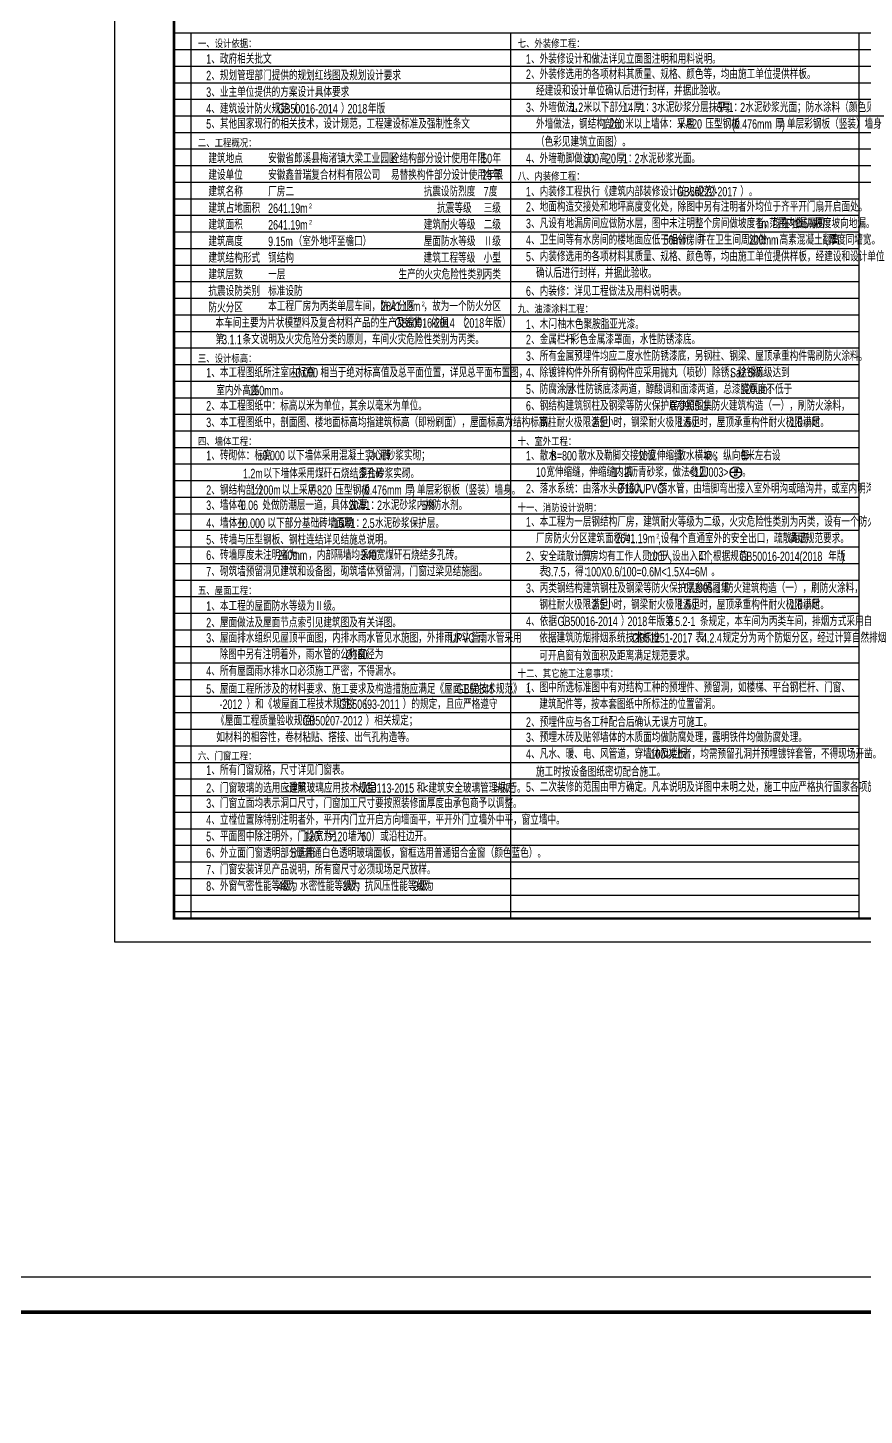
# Model space of a CAD drawing. Header units: millimetres. Extents: x 4455189 to 4808172, y 18512388 to 19204582.
# Drawn here: x 4745097 to 4780413, y 19038413 to 19096998 of the extents above; entities that cross this region are included whole.
import ezdxf
from ezdxf.enums import TextEntityAlignment as Align

# ---------------------------------------------------------------- set-up
doc = ezdxf.new("R2010")
doc.units = ezdxf.units.MM
doc.header["$LTSCALE"] = 1000
doc.header["$MEASUREMENT"] = 0
doc.layers.get('Defpoints').update_dxf_attribs({"color": 1})
for name, color, linetype in [('AXIS_外部', 171, 'Continuous'), ('PUB_DIM', 161, 'Continuous'), ('PUB_TEXT', 7, 'Continuous'), ('PUB_TITLE', 4, 'Continuous'), ('SPACE_HATCH', 8, 'Continuous'), ('TK', 4, 'Continuous')]:
    doc.layers.add(name, color=color, linetype=linetype)
doc.styles.add('-宋体', font='', dxfattribs={"width": 0.8})
doc.styles.add('_TCH_LABEL', font='COMPLEX', dxfattribs={"bigfont": 'GBCBIG'})
doc.styles.add('HT', font='simhei.ttf', dxfattribs={"width": 0.7})
doc.styles.add('ROMANS', font='romans', dxfattribs={"width": 0.65, "height": 231.275})
doc.styles.add('TSSD_REIN', font='tssdeng.shx', dxfattribs={"width": 0.7, "bigfont": 'tssdchn.shx'})
doc.styles.add('图签宋体', font='', dxfattribs={"height": 300})
doc.styles.add('图签黑体', font='simhei.ttf', dxfattribs={"height": 550})
doc.styles.add('设计说明', font='!TSSDENG', dxfattribs={"width": 0.7, "bigfont": '!HZTXT'})
doc.styles.add('黑体', font='simhei.ttf', dxfattribs={"width": 0.8})
doc.styles.get('-宋体').set_extended_font_data('SimSun')
doc.styles.get('图签宋体').set_extended_font_data('NSimSun')

# ---------------------------------------------------------------- blocks, each defined once
blk = doc.blocks.new('GeYuanFrame_07185655', base_point=(20.09, 4.53))
at = {"layer": 'TK'}
blk.add_lwpolyline([(20.09, 4.53), (20.09, 598.53), (861.09, 598.53), (861.09, 4.53)], close=True, dxfattribs=at)
at = {"layer": 'TK', "const_width": 1}
blk.add_lwpolyline([(45.09, 588.53), (851.09, 588.53), (851.09, 14.53), (45.09, 14.53)], close=True, dxfattribs=at)
blk = doc.blocks.new('A$C053D6479')
at = {"layer": 'PUB_TITLE'}
h = blk.add_hatch(color=256, dxfattribs=at)
h.dxf.hatch_style = 1
edge = h.paths.add_edge_path()
edge.add_spline(control_points=[(1026, 827), (1105, 920), (1188, 1008), (1266, 1102)], knot_values=[13, 13, 13, 13, 14, 14, 14, 14], degree=3, periodic=0)
edge.add_spline(control_points=[(1266, 1102), (1258, 1111), (1249, 1119), (1239, 1116)], knot_values=[12, 12, 12, 12, 13, 13, 13, 13], degree=3, periodic=0)
edge.add_spline(control_points=[(1239, 1116), (1210, 1107), (1179, 1092), (1144, 1077)], knot_values=[11, 11, 11, 11, 12, 12, 12, 12], degree=3, periodic=0)
edge.add_spline(control_points=[(1144, 1077), (1109, 1063), (1069, 1053), (1047, 1038)], knot_values=[10, 10, 10, 10, 11, 11, 11, 11], degree=3, periodic=0)
edge.add_spline(control_points=[(1047, 1038), (1028, 1026), (1007, 992), (991, 972)], knot_values=[9, 9, 9, 9, 10, 10, 10, 10], degree=3, periodic=0)
edge.add_spline(control_points=[(991, 972), (942, 913), (899, 868), (849, 810)], knot_values=[8, 8, 8, 8, 9, 9, 9, 9], degree=3, periodic=0)
edge.add_spline(control_points=[(849, 810), (842, 801), (822, 776), (822, 775)], knot_values=[7, 7, 7, 7, 8, 8, 8, 8], degree=3, periodic=0)
edge.add_spline(control_points=[(822, 775), (823, 771), (848, 752), (859, 744)], knot_values=[6, 6, 6, 6, 7, 7, 7, 7], degree=3, periodic=0)
edge.add_spline(control_points=[(859, 744), (949, 670), (1035, 592), (1122, 521)], knot_values=[5, 5, 5, 5, 6, 6, 6, 6], degree=3, periodic=0)
edge.add_spline(control_points=[(1122, 521), (1153, 527), (1185, 530), (1217, 533)], knot_values=[4, 4, 4, 4, 5, 5, 5, 5], degree=3, periodic=0)
edge.add_spline(control_points=[(1217, 533), (1246, 535), (1293, 532), (1316, 542)], knot_values=[3, 3, 3, 3, 4, 4, 4, 4], degree=3, periodic=0)
edge.add_spline(control_points=[(1316, 542), (1327, 547), (1338, 565), (1349, 579)], knot_values=[2, 2, 2, 2, 3, 3, 3, 3], degree=3, periodic=0)
edge.add_spline(control_points=[(1349, 579), (1423, 670), (1507, 759), (1572, 848)], knot_values=[1, 1, 1, 1, 2, 2, 2, 2], degree=3, periodic=0)
edge.add_spline(control_points=[(1572, 848), (1564, 852), (1561, 861), (1551, 862)], knot_values=[0, 0, 0, 0, 1, 1, 1, 1], degree=3, periodic=0)
edge.add_spline(control_points=[(1551, 862), (1469, 769), (1393, 671), (1310, 579)], knot_values=[15, 15, 15, 15, 16, 16, 16, 16], degree=3, periodic=0)
edge.add_spline(control_points=[(1310, 579), (1216, 662), (1118, 742), (1026, 827)], knot_values=[14, 14, 14, 14, 15, 15, 15, 15], degree=3, periodic=0)
at = {"layer": 'TK'}
for points, knots in [([(1031, 1298), (1066, 1286), (1054, 1262), (1045, 1224), (1036, 1188), (1031, 1158), (1024, 1121), (1020, 1104), (1017, 1085), (1012, 1071), (1004, 1052), (976, 1026), (956, 1003), (906, 946), (866, 899), (814, 839), (806, 829), (789, 806), (787, 806), (777, 804), (728, 856), (719, 864), (651, 922), (580, 978), (514, 1036), (509, 1106), (488, 1176), (479, 1247), (570, 1343), (663, 1436), (758, 1526), (764, 1523), (768, 1518), (774, 1515), (693, 1422), (599, 1343), (520, 1249), (607, 1171), (698, 1096), (789, 1021), (874, 1109), (950, 1206), (1031, 1298)], [0, 0, 0, 0, 1, 1, 1, 2, 2, 2, 3, 3, 3, 4, 4, 4, 5, 5, 5, 6, 6, 6, 7, 7, 7, 8, 8, 8, 9, 9, 9, 10, 10, 10, 11, 11, 11, 12, 12, 12, 13, 13, 13, 14, 14, 14, 14]), ([(555, 949), (624, 891), (699, 833), (760, 773), (689, 691), (614, 604), (539, 517), (529, 505), (516, 487), (506, 482), (492, 475), (469, 472), (452, 467), (416, 456), (383, 448), (342, 438), (323, 433), (297, 422), (293, 440), (291, 452), (313, 470), (322, 480), (400, 566), (477, 652), (553, 736), (460, 815), (366, 894), (270, 970), (183, 883), (101, 791), (16, 703), (-18, 714), (9, 735), (28, 755), (103, 838), (192, 930), (266, 1005), (319, 1009), (387, 1005), (442, 1007), (456, 1008), (472, 1011), (485, 1007), (507, 1000), (534, 967), (555, 949)], [0, 0, 0, 0, 1, 1, 1, 2, 2, 2, 3, 3, 3, 4, 4, 4, 5, 5, 5, 6, 6, 6, 7, 7, 7, 8, 8, 8, 9, 9, 9, 10, 10, 10, 11, 11, 11, 12, 12, 12, 13, 13, 13, 14, 14, 14, 15, 15, 15, 15]), ([(1097, 490), (1100, 425), (1106, 361), (1107, 294), (1018, 207), (925, 121), (830, 33), (818, 21), (800, 0), (787, 0), (768, -1), (725, 49), (712, 60), (662, 103), (616, 143), (568, 186), (545, 207), (518, 224), (499, 250), (501, 259), (511, 261), (516, 267), (609, 192), (696, 111), (785, 33), (883, 118), (977, 208), (1070, 298), (992, 373), (892, 456), (803, 534), (791, 544), (768, 561), (766, 569), (761, 588), (776, 634), (780, 655), (785, 690), (788, 721), (795, 746), (897, 661), (998, 576), (1097, 490)], [0, 0, 0, 0, 1, 1, 1, 2, 2, 2, 3, 3, 3, 4, 4, 4, 5, 5, 5, 6, 6, 6, 7, 7, 7, 8, 8, 8, 9, 9, 9, 10, 10, 10, 11, 11, 11, 12, 12, 12, 13, 13, 13, 14, 14, 14, 14]), ([(1551, 862), (1561, 861), (1564, 852), (1572, 848), (1507, 759), (1423, 670), (1349, 579), (1338, 565), (1327, 547), (1316, 542), (1293, 532), (1246, 535), (1217, 533), (1185, 530), (1153, 527), (1122, 521), (1035, 592), (949, 670), (859, 744), (848, 752), (823, 771), (822, 775), (822, 776), (842, 801), (849, 810), (899, 868), (942, 913), (991, 972), (1007, 992), (1028, 1026), (1047, 1038), (1069, 1053), (1109, 1063), (1144, 1077), (1179, 1092), (1210, 1107), (1239, 1116), (1249, 1119), (1258, 1111), (1266, 1102), (1188, 1008), (1105, 920), (1026, 827), (1118, 742), (1216, 662), (1310, 579), (1393, 671), (1469, 769), (1551, 862)], [0, 0, 0, 0, 1, 1, 1, 2, 2, 2, 3, 3, 3, 4, 4, 4, 5, 5, 5, 6, 6, 6, 7, 7, 7, 8, 8, 8, 9, 9, 9, 10, 10, 10, 11, 11, 11, 12, 12, 12, 13, 13, 13, 14, 14, 14, 15, 15, 15, 16, 16, 16, 16])]:
    blk.add_open_spline(points, degree=3, knots=knots, dxfattribs=at)
blk = doc.blocks.new('GeYuanFrame_17606357', base_point=(18.76, 4.34))
at = {"layer": 'PUB_TITLE'}
for points in [[(554.76, 235.14), (554.76, 292.54)], [(578.76, 235.14), (578.76, 292.54)], [(554.76, 202.14), (554.76, 229.64)], [(578.76, 202.14), (578.76, 229.64)], [(554.76, 14.34), (554.76, 111.14)]]:
    blk.add_lwpolyline(points, dxfattribs=at)
at = {"layer": 'TK'}
for p, q in [((43.76, 414.34), (602.76, 414.34)), ((532.76, 316.74), (602.76, 316.74)), ((532.76, 284.34), (602.76, 284.34)), ((532.76, 276.14), (602.76, 276.14)), ((532.76, 267.94), (602.76, 267.94)), ((532.76, 259.74), (602.76, 259.74)), ((532.76, 251.54), (602.76, 251.54)), ((532.76, 243.34), (602.76, 243.34)), ((532.76, 235.14), (602.76, 235.14)), ((532.76, 235.14), (602.76, 235.14)), ((532.76, 102.34), (602.76, 102.34)), ((532.76, 93.54), (602.76, 93.54)), ((532.76, 84.74), (554.76, 84.74)), ((532.76, 84.74), (602.76, 84.74)), ((532.76, 67.18), (602.76, 67.18)), ((532.76, 67.14), (602.76, 67.14)), ((532.76, 60.58), (602.76, 60.58)), ((532.76, 53.98), (602.76, 53.98)), ((532.76, 47.38), (602.76, 47.38)), ((532.76, 40.78), (602.76, 40.78)), ((532.76, 34.18), (602.76, 34.18)), ((532.76, 27.58), (602.76, 27.58)), ((532.76, 20.98), (602.76, 20.98)), ((532.76, 14.34), (602.76, 14.34))]:
    blk.add_line(p, q, dxfattribs=at)
for points in [[(18.76, 424.34), (612.76, 424.34), (612.76, 4.34), (18.76, 4.34), (18.76, 424.34)], [(532.76, 292.54), (602.76, 292.54)], [(532.76, 235.14), (602.76, 235.14)], [(532.76, 229.64), (602.76, 229.64)], [(532.76, 224.14), (602.76, 224.14)], [(532.76, 218.64), (602.76, 218.64)], [(532.76, 213.14), (602.76, 213.14)], [(532.76, 207.64), (602.76, 207.64)], [(532.76, 202.14), (602.76, 202.14)], [(532.76, 196.64), (602.76, 196.64)], [(532.76, 151.14), (602.76, 151.14)]]:
    blk.add_lwpolyline(points, dxfattribs=at)
at = {"layer": 'TK', "const_width": 1}
blk.add_lwpolyline([(602.76, 414.34), (43.76, 414.34), (43.76, 14.34), (602.76, 14.34)], close=True, dxfattribs=at)
at = {"layer": 'TK'}
for points, const_width in [([(532.76, 414.34), (532.76, 14.34)], 0.4), ([(532.76, 356.95), (602.76, 356.95)], 0.35), ([(532.76, 292.54), (602.76, 292.54)], 0.35), ([(532.76, 292.54), (602.76, 292.54)], 0.35), ([(532.76, 235.14), (602.76, 235.14)], 0.35), ([(532.76, 202.14), (602.76, 202.14)], 0.35), ([(532.76, 156.64), (602.76, 156.64)], 0.35), ([(532.76, 111.14), (602.76, 111.14)], 0.35), ([(532.76, 67.18), (602.76, 67.18)], 0.35)]:
    blk.add_lwpolyline(points, dxfattribs=dict(at, const_width=const_width))
at = {"layer": 'PUB_TITLE', "xscale": 0.01000000000021828, "yscale": 0.01000000000021828, "zscale": 0.01}
blk.add_blockref('A$C053D6479', (559.86, 336.08), dxfattribs=at)
at = {"layer": 'TK', "style": '图签宋体'}
for s, height, p in [('总平面', 2.4, (534.9, 409.1)), ('类   别', 2.4, (537.65, 287.9)), ('姓   名', 2.4, (560.87, 287.9)), ('签   名', 2.4, (584.35, 287.9)), ('审   定', 2.4, (537.65, 279.7)), ('审   核', 2.4, (537.65, 271.5)), ('项目负责人', 2.4, (535.8, 263.3)), ('专业负责人', 2.4, (535.56, 255.1)), ('校   对', 2.4, (538.06, 246.9)), ('设   计', 2.4, (538.03, 238.7)), ('建  筑', 1.44, (536.28, 226.92)), ('专业会签', 2.4, (536.79, 231.05)), ('结  构', 1.44, (536.28, 221.42)), ('给排水', 1.44, (536.28, 215.92)), ('电  气', 1.44, (536.28, 210.42)), ('暖  通', 1.44, (536.28, 204.92)), ('单 位 出 图 专 用 章 盖 章', 2.4, (544.39, 198.16)), ('本图未盖章无效', 2.4, (556.1, 158.51)), ('个 人 执 业 专 用 章 盖 章', 2.4, (545.19, 152.58)), ('本图未盖章无效', 2.4, (556.1, 113.01)), ('建设单位', 2.4, (537.06, 106.14)), ('工程名称', 2.4, (537.14, 97.93)), ('子项名称', 2.4, (537.52, 88.95)), ('图    名', 2.4, (537.3, 75.3)), ('工程编号', 2.4, (537.44, 63.58)), ('子项编号', 2.4, (537.44, 57)), ('专    业', 2.4, (537.68, 50.69)), ('图    号', 2.4, (537.69, 43.58)), ('设计阶段', 2.4, (537.12, 37.12)), ('比    例', 2.4, (537.26, 30.44)), ('修改版次', 2.4, (536.91, 24.22)), ('完成时间', 2.4, (536.79, 17.83))]:
    blk.add_text(s, height=height, dxfattribs=at).set_placement(p)
at = {"layer": 'TK'}
for s, height, style, width, p in [('SITE PLAN', 1.697, 'ROMANS', 0.76, (535.02, 406.31)), ('建筑行业（建筑工程）甲级           证书编号:A133002877', 2.2, '-宋体', 0.8, (533.67, 311.64)), ('风景园林工程设计专项甲级           证书编号:A133002877', 2.2, '-宋体', 0.8, (533.67, 307.62)), ('城乡规划编制资质乙级        证书编号:[浙]城规编(142069)', 2.2, '-宋体', 0.8, (533.67, 303.63)), ('市政行业（给水工程、排水工程）乙级 证书编号:A233029948', 2.2, '-宋体', 0.8, (533.67, 299.55)), ('市政行业（道路工程、桥梁工程）乙级 证书编号:A233029948', 2.2, '-宋体', 0.8, (533.67, 295.5)), ('CATEGORY', 1.8, 'TSSD_REIN', 0.7, (539.99, 284.98)), ('NAME', 1.8, 'TSSD_REIN', 0.7, (565.18, 284.98)), ('SIGNATURE', 1.8, 'TSSD_REIN', 0.7, (587.34, 284.98)), ('AUTHORIZED FOR ISSUE BY', 1.8, 'TSSD_REIN', 0.7, (533.79, 276.98)), ('REVIEWED BY', 1.8, 'TSSD_REIN', 0.7, (539.03, 268.72)), ('PROJECT DIRECTOR', 1.8, 'TSSD_REIN', 0.7, (537.22, 260.55)), ('DISCIPLINE RESPONSIBLE BY', 1.8, 'TSSD_REIN', 0.7, (533.25, 252.28)), ('CHECKED BY', 1.8, 'TSSD_REIN', 0.7, (539.42, 244.25)), ('DESIGNED BY', 1.8, 'TSSD_REIN', 0.7, (539.43, 236.08)), ('CONFIRMED BY', 1.8, 'TSSD_REIN', 0.7, (554.61, 231.23)), ('ARCHITECTURE', 1.08, 'TSSD_REIN', 0.7, (536.32, 225.15)), ('STRUCTURE', 1.08, 'TSSD_REIN', 0.7, (536.32, 219.65)), ('ARCHITECTURE', 1.08, 'TSSD_REIN', 0.7, (536.32, 214.15)), ('ARCHITECTURE', 1.08, 'TSSD_REIN', 0.7, (536.32, 208.65)), ('ARCHITECTURE', 1.08, 'TSSD_REIN', 0.7, (536.32, 203.15)), ('OWNER', 1.8, 'TSSD_REIN', 0.7, (541.65, 103.29)), ('PROJECT', 1.8, 'TSSD_REIN', 0.7, (540.19, 94.83)), ('SUB-PROJECT', 1.8, 'TSSD_REIN', 0.7, (539.53, 86.11)), ('DRAWING TITLE', 1.8, 'TSSD_REIN', 0.7, (538.64, 72.34)), ('PRO N0.', 1.8, 'TSSD_REIN', 0.7, (541.68, 60.96)), ('SUBITEM NO.', 1.8, 'TSSD_REIN', 0.7, (539.82, 54.39)), ('PROFESSIONAL', 1.8, 'TSSD_REIN', 0.8, (538.55, 47.95)), ('DRAWING NO.', 1.8, 'TSSD_REIN', 0.7, (539.86, 41.26)), ('STAGE', 1.8, 'TSSD_REIN', 0.7, (541.76, 34.84)), ('SCALE', 1.8, 'TSSD_REIN', 0.7, (542.05, 28.23)), ('EDITION NO.', 1.8, 'TSSD_REIN', 0.8, (539.2, 21.45)), ('DATE', 1.8, 'TSSD_REIN', 0.7, (542, 15.26))]:
    blk.add_text(s, height=height, dxfattribs=dict(at, style=style, width=width)).set_placement(p)
for s, height, style, width, p in [('浙江华越设计股份有限公司', 3.96, 'HT', 0.9, (567.74, 328.97)), ('ZHEJIANG HOY DESIGN CO.,LTD', 2.8, '图签黑体', 1.11, (567.73, 323.1))]:
    blk.add_text(s, height=height, dxfattribs=dict(at, style=style, width=width)).set_placement(p, align=Align.MIDDLE)
at = {"layer": 'TK', "char_height": 2.4, "attachment_point": 5, "style": '图签宋体'}
for s, insert, width in [('张矗', (566.76, 280.21), 24), ('钟高华', (566.76, 272.04), 24), ('钟高华', (566.76, 263.84), 24), ('钟高华', (566.76, 255.57), 24), ('于国庆', (566.76, 247.44), 24), ('汪超', (566.76, 239.24), 24), ('安徽鑫普瑞复合材料有限公司', (578.76, 106.74), 48), ('安徽鑫普瑞复合材料有限公司新建厂区', (578.76, 97.94), 48), ('厂房二', (578.76, 89.14), 48), ('建筑设计总说明', (578.76, 75.94), 48), ('2020-HYAJLF-0734', (578.76, 63.88), 48), ('2020-HYAJLF-0734S-a-002', (578.76, 57.28), 48), ('建筑', (578.76, 50.68), 48), ('建施-01', (578.76, 44.08), 48), ('施工图设计', (578.76, 37.48), 48), ('1:100', (578.76, 30.88), 48), ('1.0', (578.76, 24.28), 48), ('2020.08.16', (578.76, 17.69), 48)]:
    blk.add_mtext(s, dxfattribs=dict(at, insert=insert, width=width))

msp = doc.modelspace()

# ---------------------------------------------------------------- linework, layer by layer
at = {"layer": 'Defpoints', "color": 251}
for p, q in [((4751981, 19096778.2), (4751981, 19059378.2)), ((4765481, 19096778.2), (4765481, 19059378.2)), ((4780181, 19096778.2), (4780181, 19059378.2)), ((4751281, 19089778.2), (4780181, 19089778.2)), ((4751281, 19089078.2), (4780181, 19089078.2)), ((4751281, 19088378.2), (4780181, 19088378.2)), ((4751281, 19087678.2), (4780181, 19087678.2)), ((4751281, 19086978.2), (4780181, 19086978.2)), ((4751281, 19086278.2), (4780181, 19086278.2)), ((4751281, 19085578.2), (4780181, 19085578.2)), ((4751281, 19084878.2), (4780181, 19084878.2)), ((4751281, 19084178.2), (4780181, 19084178.2)), ((4751281, 19083478.2), (4780181, 19083478.2)), ((4751281, 19082778.2), (4780181, 19082778.2)), ((4751281, 19082078.2), (4780181, 19082078.2)), ((4751281, 19081378.2), (4780181, 19081378.2)), ((4751281, 19080678.2), (4780181, 19080678.2)), ((4751281, 19079978.2), (4780181, 19079978.2)), ((4751281, 19079278.2), (4780181, 19079278.2)), ((4751281, 19078578.2), (4780181, 19078578.2)), ((4751281, 19077878.2), (4780181, 19077878.2)), ((4751281, 19077178.2), (4780181, 19077178.2)), ((4751281, 19076478.2), (4780181, 19076478.2)), ((4751281, 19075778.2), (4780181, 19075778.2)), ((4751281, 19075078.2), (4780181, 19075078.2)), ((4751281, 19074378.2), (4780181, 19074378.2)), ((4751281, 19073678.2), (4780181, 19073678.2)), ((4751281, 19072978.2), (4780181, 19072978.2)), ((4751281, 19072278.2), (4780181, 19072278.2)), ((4751281, 19071578.2), (4780181, 19071578.2)), ((4751281, 19070878.2), (4780181, 19070878.2)), ((4751281, 19070178.2), (4780181, 19070178.2)), ((4751281, 19069478.2), (4780181, 19069478.2)), ((4751281, 19068778.2), (4780181, 19068778.2)), ((4751281, 19068078.2), (4780181, 19068078.2)), ((4751281, 19067378.2), (4780181, 19067378.2)), ((4751281, 19066678.2), (4780181, 19066678.2)), ((4751281, 19065978.2), (4780181, 19065978.2)), ((4751281, 19065278.2), (4780181, 19065278.2)), ((4751281, 19064578.2), (4780181, 19064578.2)), ((4751281, 19063878.2), (4780181, 19063878.2)), ((4751281, 19063178.2), (4780181, 19063178.2)), ((4751281, 19062478.2), (4780181, 19062478.2)), ((4751281, 19061778.2), (4780181, 19061778.2)), ((4751281, 19061078.2), (4780181, 19061078.2)), ((4751281, 19060378.2), (4780181, 19060378.2))]:
    msp.add_line(p, q, dxfattribs=at)
at = {"layer": 'PUB_DIM'}
for p in [(4775235.6, 19078216.8), (4774745.6, 19078216.8), (4774745.6, 19078216.8)]:
    msp.add_line(p, (4774745.6, 19078216.8), dxfattribs=at)
for centre, radius in [((4774990.6, 19078216.8), 245), ((4774745.6, 19078216.8), 0)]:
    msp.add_circle(centre, radius, dxfattribs=at)
at = {"layer": 'SPACE_HATCH', "color": 251}
for p, q in [((4751281, 19096778.2), (4800181, 19096778.2)), ((4751281, 19096078.2), (4800181, 19096078.2)), ((4751281, 19095378.2), (4800181, 19095378.2)), ((4751281, 19094678.2), (4800181, 19094678.2)), ((4751281, 19093978.2), (4800181, 19093978.2)), ((4751281, 19093278.2), (4800181, 19093278.2)), ((4751281, 19092578.2), (4800181, 19092578.2)), ((4751281, 19091878.2), (4800181, 19091878.2)), ((4751281, 19091178.2), (4800181, 19091178.2)), ((4751281, 19090478.2), (4800181, 19090478.2)), ((4751281, 19059678.2), (4780181, 19059678.2))]:
    msp.add_line(p, q, dxfattribs=at)

# ---------------------------------------------------------------- block references
at = {"layer": 'AXIS_外部'}
for name, p, xscale, yscale, zscale in [('GeYuanFrame_17606357', (4748771.6, 19058384.9), 100, 100, 100), ('GeYuanFrame_07185655', (4682021.6, 18955162.9), 150, 150, 150)]:
    msp.add_blockref(name, p, dxfattribs=dict(at, xscale=xscale, yscale=yscale, zscale=zscale))

# ---------------------------------------------------------------- texts
at = {"layer": 'PUB_TEXT', "color": 4}
for s, height, style, width, p in [('一、设计依据：', 315.44, '黑体', 0.8, (4752281, 19096178.2)), ('七、外装修工程：', 315.44, '黑体', 0.8, (4765781, 19096181.7)), ('二、工程概况：', 315.44, '黑体', 0.8, (4752281, 19091981.7)), ('安徽省郎溪县梅渚镇大梁工业园区', 400, '设计说明', 0.7, (4755246.2, 19091281.4)), ('50', 400, '设计说明', 0.7, (4764282.9, 19091278.2)), ('年', 400, '设计说明', 0.7, (4764713.7, 19091278.2)), ('安徽鑫普瑞复合材料有限公司', 400, '设计说明', 0.7, (4755246.2, 19090578.2)), ('25', 400, '设计说明', 0.7, (4764282.9, 19090578.2)), ('年', 400, '设计说明', 0.7, (4764713.7, 19090578.2)), ('八、内装修工程：', 315.44, '黑体', 0.8, (4765781, 19090581.7)), ('厂房二', 400, '设计说明', 0.7, (4755246.2, 19089878.2)), ('7', 400, '设计说明', 0.7, (4764345.8, 19089878.2)), ('度', 400, '设计说明', 0.7, (4764561.2, 19089878.2)), ('2641.19m', 400, '设计说明', 0.7, (4755246.2, 19089178.2)), ('2', 200, '设计说明', 0.7, (4756969.3, 19089378.2)), ('三级', 400, '设计说明', 0.7, (4764345.8, 19089178.2)), ('2641.19m', 400, '设计说明', 0.7, (4755246.2, 19088478.2)), ('2', 200, '设计说明', 0.7, (4756969.3, 19088678.2)), ('二级', 400, '设计说明', 0.7, (4764345.8, 19088478.2)), ('9.15m', 400, '设计说明', 0.7, (4755246.2, 19087778.2)), ('（室外地坪至檐口）', 400, '设计说明', 0.7, (4756323.1, 19087778.2)), ('Ⅱ级', 400, '设计说明', 0.7, (4764345.8, 19087778.2)), ('钢结构', 400, '设计说明', 0.7, (4755246.2, 19087078.2)), ('小型', 400, '设计说明', 0.7, (4764345.8, 19087078.2)), ('一层', 400, '设计说明', 0.7, (4755246.2, 19086378.2)), ('丙类', 400, '设计说明', 0.7, (4764345.8, 19086378.2)), ('标准设防', 400, '设计说明', 0.7, (4755246.2, 19085678.2)), ('本工程厂房为丙类单层车间，防火分区', 400, '设计说明', 0.7, (4755246.2, 19085034.9)), ('2641.19m', 400, '设计说明', 0.7, (4760006.2, 19085034.9)), ('2', 200, '设计说明', 0.7, (4761729.3, 19085234.9)), ('，故为一个防火分区', 400, '设计说明', 0.7, (4761804.7, 19085034.9)), ('九、油漆涂料工程：', 315.44, '黑体', 0.8, (4765781, 19084980)), ('本车间主要为片状模塑料及复合材料产品的生产及销售，依据', 400, '设计说明', 0.7, (4753023.1, 19084334.9)), ('GB50016-2014', 400, '设计说明', 0.7, (4760583.1, 19084334.9)), ('（', 400, '设计说明', 0.7, (4763253.9, 19084334.9)), ('2018', 400, '设计说明', 0.7, (4763533.9, 19084334.9)), ('年版）', 400, '设计说明', 0.7, (4764395.4, 19084334.9)), ('第', 400, '设计说明', 0.7, (4753023.1, 19083634.9)), ('3.1.1', 400, '设计说明', 0.7, (4753303.1, 19083634.9)), ('条文说明及火灾危险分类的原则，车间火灾危险性类别为丙类。', 400, '设计说明', 0.7, (4754164.7, 19083634.9)), ('三、设计标高：', 315.44, '黑体', 0.8, (4752281, 19082878.2)), ('四、墙体工程：', 315.44, '黑体', 0.8, (4752281, 19079380)), ('十、室外工程：', 315.44, '黑体', 0.8, (4765781, 19079380)), ('十一、消防设计说明：', 315.44, '黑体', 0.8, (4765781, 19076581.7)), ('1', 400, '设计说明', 0.7, (4766131, 19075934.9)), ('、本工程为一层钢结构厂房，建筑耐火等级为二级，火灾危险性类别为丙类，设有一个防火分区', 400, '设计说明', 0.7, (4766346.4, 19075934.9)), ('五、屋面工程：', 315.44, '黑体', 0.8, (4752281, 19073080)), ('十二、其它施工注意事项：', 315.443, '黑体', 0.8, (4765781, 19069583.5)), ('六、门窗工程：', 315.44, '黑体', 0.8, (4752281, 19066097.4))]:
    msp.add_text(s, height=height, dxfattribs=dict(at, style=style, width=width)).set_placement(p)
at = {"layer": 'PUB_TEXT', "style": '设计说明', "width": 0.7}
for s, height, p in [('1', 400, (4752631, 19095478.2)), ('、政府相关批文', 400, (4752846.4, 19095478.2)), ('1', 400, (4766131, 19095478.2)), ('、外装修设计和做法详见立面图注明和用料说明。', 400, (4766346.4, 19095478.2)), ('2', 400, (4752631, 19094778.2)), ('、规划管理部门提供的规划红线图及规划设计要求', 400, (4752846.4, 19094778.2)), ('2', 400, (4766131, 19094834.9)), ('、外装修选用的各项材料其质量、规格、颜色等，均由施工单位提供样板。', 400, (4766346.4, 19094834.9)), ('经建设和设计单位确认后进行封样，并据此验收。', 400, (4766554.3, 19094138)), ('3', 400, (4752631, 19094078.2)), ('、业主单位提供的方案设计具体要求', 400, (4752846.4, 19094078.2)), ('4', 400, (4752631, 19093378.2)), ('、建筑设计防火规范（', 400, (4752846.4, 19093378.2)), ('GB50016-2014', 400, (4755646.4, 19093378.2)), ('）', 400, (4758317.2, 19093378.2)), ('2018', 400, (4758597.2, 19093378.2)), ('年版', 400, (4759458.7, 19093378.2)), ('3', 400, (4766131, 19093434.9)), ('、外墙做法，', 400, (4766346.4, 19093434.9)), ('1.2', 400, (4768026.4, 19093434.9)), ('米以下部分：', 400, (4768564.9, 19093434.9)), ('14', 400, (4770244.9, 19093434.9)), ('厚', 400, (4770675.6, 19093434.9)), ('1', 400, (4770955.6, 19093434.9)), ('：', 400, (4771171, 19093434.9)), ('3', 400, (4771451, 19093434.9)), ('水泥砂浆分层抹平；', 400, (4771666.4, 19093434.9)), ('6', 400, (4774186.4, 19093434.9)), ('厚', 400, (4774401.8, 19093434.9)), ('1', 400, (4774681.8, 19093434.9)), ('：', 400, (4774897.2, 19093434.9)), ('2', 400, (4775177.2, 19093434.9)), ('水泥砂浆光面；防水涂料（颜色见立面）。', 400, (4775392.6, 19093434.9)), ('5', 400, (4752631, 19092738)), ('、其他国家现行的相关技术，设计规范，工程建设标准及强制性条文', 400, (4752846.4, 19092738)), ('外墙做法，钢结构部分', 400, (4766554.3, 19092734.9)), ('1.200', 400, (4769354.3, 19092734.9)), ('米以上墙体：采用', 400, (4770323.6, 19092734.9)), ('V-820', 400, (4772563.6, 19092734.9)), ('压型钢板', 400, (4773705.1, 19092734.9)), ('(0.476mm', 400, (4774825.1, 19092734.9)), ('厚', 400, (4776655.9, 19092734.9)), (')', 400, (4776935.9, 19092734.9)), ('单层彩钢板（竖装）墙身', 400, (4777151.3, 19092734.9)), ('（色彩见建筑立面图）。', 400, (4766554.3, 19091978.2)), ('建筑地点', 400, (4752723.1, 19091278.2)), ('砼结构部分设计使用年限', 400, (4760432, 19091278.2)), ('4', 400, (4766131, 19091278.2)), ('、外墙勒脚做法：', 400, (4766346.4, 19091278.2)), ('600', 400, (4768586.4, 19091278.2)), ('高', 400, (4769232.6, 19091278.2)), ('20', 400, (4769512.6, 19091278.2)), ('厚', 400, (4769943.3, 19091278.2)), ('1', 400, (4770223.3, 19091278.2)), ('2', 400, (4770718.7, 19091278.2)), ('水泥砂浆光面。', 400, (4770934.1, 19091278.2)), ('：', 400, (4770438.7, 19091278.2)), ('建设单位', 400, (4752723.1, 19090578.2)), ('易替换构件部分设计使用年限', 400, (4760432, 19090578.2)), ('建筑名称', 400, (4752723.1, 19089878.2)), ('抗震设防烈度', 400, (4761809.7, 19089878.2)), ('1', 400, (4766131, 19089878.2)), ('、内装修工程执行《建筑内部装修设计防火规范》', 400, (4766346.4, 19089878.2)), ('GB50222-2017', 400, (4772506.4, 19089878.2)), ('）。', 400, (4775177.2, 19089878.2)), ('建筑占地面积', 400, (4752723.1, 19089178.2)), ('抗震等级', 400, (4762378.6, 19089178.2)), ('2', 400, (4766131, 19089234.9)), ('、地面构造交接处和地坪高度变化处，除图中另有注明者外均位于齐平开门扇开启面处。', 400, (4766346.4, 19089234.9)), ('建筑面积', 400, (4752723.1, 19088478.2)), ('建筑耐火等级', 400, (4761815.5, 19088478.2)), ('3', 400, (4766131, 19088534.9)), ('、凡设有地漏房间应做防水层，图中未注明整个房间做坡度者，均在地漏周围', 400, (4766346.4, 19088534.9)), ('1m', 400, (4775866.4, 19088534.9)), ('范围内做', 400, (4776404.9, 19088534.9)), ('0.5%', 400, (4777524.9, 19088534.9)), ('坡度坡向地漏。', 400, (4778300.3, 19088534.9)), ('建筑高度', 400, (4752723.1, 19087778.2)), ('屋面防水等级', 400, (4761815.2, 19087778.2)), ('4', 400, (4766131, 19087838)), ('、卫生间等有水房间的楼地面应低于相邻房间', 400, (4766346.4, 19087838)), ('50mm', 400, (4771946.4, 19087838)), ('；并在卫生间周边做', 400, (4773023.3, 19087838)), ('200mm', 400, (4775543.3, 19087838)), ('高素混凝土翻高', 400, (4776835.6, 19087838)), ('厚度同墙宽。', 400, (4778903.3, 19087838)), ('、内装修选用的各项材料其质量、规格、颜色等，均由施工单位提供样板，经建设和设计单位', 400, (4766346.4, 19087134.9)), (',', 400, (4778795.6, 19087838)), ('建筑结构形式', 400, (4752723.1, 19087078.2)), ('建筑工程等级', 400, (4761808.1, 19087078.2)), ('5', 400, (4766131, 19087134.9)), ('建筑层数', 400, (4752723.1, 19086378.2)), ('生产的火灾危险性类别', 400, (4760748.6, 19086378.2)), ('确认后进行封样，并据此验收。', 400, (4766554.3, 19086438)), ('抗震设防类别', 400, (4752723.1, 19085678.2)), ('6', 400, (4766131, 19085678.2)), ('、内装修：详见工程做法及用料说明表。', 400, (4766346.4, 19085678.2)), ('防火分区', 400, (4752723.1, 19084978.2)), ('1', 400, (4766131, 19084278.2)), ('、木门', 400, (4766346.4, 19084278.2)), ('柚木色聚胺脂亚光漆。', 400, (4767466.4, 19084278.2)), ('2', 400, (4766131, 19083631.7)), ('、金属栏杆', 400, (4766346.4, 19083631.7)), ('-', 400, (4767186.4, 19084278.2)), ('彩色金属漆罩面，水性防锈漆底。', 400, (4768026.4, 19083631.7)), ('-', 400, (4767746.4, 19083631.7)), ('3', 400, (4766131, 19082934.9)), ('、所有金属预埋件均应二度水性防锈漆底，另钢柱、钢梁、屋顶承重构件需刷防火涂料。', 400, (4766346.4, 19082934.9)), ('1', 400, (4752631, 19082234.9)), ('、本工程图纸所注室内标高', 400, (4752846.4, 19082234.9)), ('%%p0.000', 400, (4756206.4, 19082234.9)), ('相当于绝对标高值及总平面位置，详见总平面布置图，', 400, (4757455.6, 19082234.9)), ('4', 400, (4766131, 19082234.9)), ('、除镀锌构件外所有钢构件应采用抛丸（喷砂）除锈，除锈等级达到', 400, (4766346.4, 19082234.9)), ('Sa2.5', 400, (4774746.4, 19082234.9)), ('级。', 400, (4775704.9, 19082234.9)), ('室内外高差', 400, (4753054.3, 19081478.2)), ('150mm', 400, (4754454.3, 19081478.2)), ('5', 400, (4766131, 19081534.9)), ('、防腐涂层', 400, (4766346.4, 19081534.9)), (':', 400, (4767746.4, 19081534.9)), ('水性防锈底漆两道，醇酸调和面漆两道，总漆膜厚度不低于', 400, (4767907.9, 19081534.9)), ('120um', 400, (4775187.9, 19081534.9)), ('2', 400, (4752631, 19080834.9)), ('、本工程图纸中：标高以米为单位，其余以毫米为单位。', 400, (4752846.4, 19080834.9)), ('。', 400, (4755746.6, 19081478.2)), ('6', 400, (4766131, 19080834.9)), ('、钢结构建筑钢柱及钢梁等防火保护层参照图集', 400, (4766346.4, 19080834.9)), ('07J905-1', 400, (4772226.4, 19080834.9)), ('防火建筑构造（一），刷防火涂料，', 400, (4773971, 19080834.9)), ('。', 400, (4776361.8, 19081534.9)), ('3', 400, (4752631, 19080134.9)), ('、本工程图纸中，剖面图、楼地面标高均指建筑标高（即粉刷面），屋面标高为结构标高。', 400, (4752846.4, 19080134.9)), ('钢柱耐火极限满足', 400, (4766695.4, 19080134.9)), ('2.5', 400, (4768935.4, 19080134.9)), ('小时，钢梁耐火极限满足', 400, (4769473.9, 19080134.9)), ('1.5', 400, (4772553.9, 19080134.9)), ('小时，屋顶承重构件耐火极限满足', 400, (4773092.4, 19080134.9)), ('1.0', 400, (4777292.4, 19080134.9)), ('小时。', 400, (4777830.8, 19080134.9)), ('1', 400, (4752631, 19078734.9)), ('、砖砌体：标高', 400, (4752846.4, 19078734.9)), ('%%p0.000', 400, (4754806.4, 19078734.9)), ('以下墙体采用混凝土实心砖', 400, (4756055.6, 19078734.9)), (',', 400, (4759415.6, 19078734.9)), ('水泥砂浆实砌；', 400, (4759523.3, 19078734.9)), ('1', 400, (4766131, 19078728.6)), ('、散水', 400, (4766346.4, 19078728.6)), ('B=800', 400, (4767186.4, 19078728.6)), ('散水及勒脚交接处设', 400, (4768338.7, 19078728.6)), ('10', 400, (4770858.7, 19078728.6)), ('宽伸缩缝', 400, (4771289.5, 19078728.6)), (',', 400, (4772409.5, 19078728.6)), ('散水横坡', 400, (4772517.2, 19078728.6)), ('4%', 400, (4773637.2, 19078728.6)), ('；纵向每', 400, (4774089.5, 19078728.6)), ('6', 400, (4775209.5, 19078728.6)), ('米左右设', 400, (4775424.9, 19078728.6)), ('1.2m', 400, (4754183.2, 19077978.2)), ('以下墙体采用煤矸石烧结多孔砖', 400, (4755044.7, 19077978.2)), ('混合砂浆实砌。', 400, (4759072.4, 19077978.2)), ('10', 400, (4766554.3, 19078034.9)), ('宽伸缩缝，伸缩缝内填', 400, (4766985.1, 19078034.9)), ('1', 400, (4769785.1, 19078034.9)), ('：', 400, (4770000.5, 19078034.9)), ('2', 400, (4770280.5, 19078034.9)), ('沥青砂浆，做法参见', 400, (4770495.9, 19078034.9)), ('<12J003>', 400, (4773015.9, 19078034.9)), ('。', 400, (4775260.3, 19078034.9)), ('2', 400, (4752631, 19077278.2)), ('、钢结构部分', 400, (4752846.4, 19077278.2)), ('1.200m', 400, (4754526.4, 19077278.2)), ('以上采用', 400, (4755818.7, 19077278.2)), ('V-820', 400, (4756938.7, 19077278.2)), ('压型钢板', 400, (4758080.3, 19077278.2)), (',', 400, (4758964.7, 19077978.2)), ('(0.476mm', 400, (4759200.3, 19077278.2)), ('厚', 400, (4761031, 19077278.2)), (')', 400, (4761311, 19077278.2)), ('单层彩钢板（竖装）墙身。', 400, (4761526.4, 19077278.2)), ('2', 400, (4766131, 19077334.9)), ('、落水系统：由落水头子接入', 400, (4766346.4, 19077334.9)), ('%%c160UPVC', 400, (4769986.4, 19077334.9)), ('落水管，由墙脚弯出接入室外明沟或暗沟井，或室内明沟或暗沟。', 400, (4771741.8, 19077334.9)), ('3', 400, (4752631, 19076634.9)), ('、墙体在', 400, (4752846.4, 19076634.9)), ('-0.06', 400, (4753966.4, 19076634.9)), ('处做防潮层一道，具体做法：', 400, (4755000.3, 19076634.9)), ('20', 400, (4758640.3, 19076634.9)), ('厚', 400, (4759071, 19076634.9)), ('1', 400, (4759351, 19076634.9)), ('2', 400, (4759846.4, 19076634.9)), ('水泥砂浆内掺', 400, (4760061.8, 19076634.9)), ('5%', 400, (4761741.8, 19076634.9)), ('防水剂。', 400, (4762194.1, 19076634.9)), ('：', 400, (4759566.4, 19076634.9)), ('4', 400, (4752631, 19075878.2)), ('、墙体在', 400, (4752846.4, 19075878.2)), ('%%p0.000', 400, (4753966.4, 19075878.2)), ('以下部分基础砖墙面粉', 400, (4755215.6, 19075878.2)), ('15', 400, (4758015.6, 19075878.2)), ('厚', 400, (4758446.4, 19075878.2)), ('1', 400, (4758726.4, 19075878.2)), ('：', 400, (4758941.8, 19075878.2)), ('2.5', 400, (4759221.8, 19075878.2)), ('水泥砂浆保护层。', 400, (4759760.3, 19075878.2)), ('5', 400, (4752631, 19075178.2)), ('、砖墙与压型钢板、钢柱连结详见结施总说明。', 400, (4752846.4, 19075178.2)), ('厂房防火分区建筑面积为：', 400, (4766554.3, 19075234.9)), ('2641.19m', 400, (4769914.3, 19075234.9)), ('2', 200, (4771637.4, 19075434.9)), (',', 400, (4771712.8, 19075234.9)), ('设有', 400, (4771820.5, 19075234.9)), ('4', 400, (4772380.5, 19075234.9)), ('个直通室外的安全出口，疏散距离', 400, (4772595.9, 19075234.9)), ('满足规范要求。', 400, (4777219.2, 19075234.9)), ('6', 400, (4752631, 19074528.6)), ('、砖墙厚度未注明者为', 400, (4752846.4, 19074528.6)), ('240mm', 400, (4755646.4, 19074528.6)), ('，内部隔墙均采用', 400, (4756938.7, 19074528.6)), ('240', 400, (4759178.7, 19074528.6)), ('宽煤矸石烧结多孔砖。', 400, (4759824.9, 19074528.6)), ('7', 400, (4752631, 19073834.9)), ('、砌筑墙预留洞见建筑和设备图，砌筑墙体预留洞，门窗过梁见结施图。', 400, (4752846.4, 19073834.9)), ('3', 400, (4766131, 19073134.9)), ('、丙类钢结构建筑钢柱及钢梁等防火保护层参照图集', 400, (4766346.4, 19073134.9)), ('07J905-1', 400, (4772786.4, 19073134.9)), ('防火建筑构造（一），刷防火涂料，', 400, (4774531, 19073134.9)), ('1', 400, (4752631, 19072378.2)), ('、本工程的屋面防水等级为Ⅱ级。', 400, (4752846.4, 19072378.2)), ('钢柱耐火极限满足', 400, (4766695.4, 19072434.9)), ('2.5', 400, (4768935.4, 19072434.9)), ('小时，钢梁耐火极限满足', 400, (4769473.9, 19072434.9)), ('1.5', 400, (4772553.9, 19072434.9)), ('小时，屋顶承重构件耐火极限满足', 400, (4773092.4, 19072434.9)), ('1.0', 400, (4777292.4, 19072434.9)), ('小时。', 400, (4777830.8, 19072434.9)), ('2', 400, (4752631, 19071678.2)), ('、屋面做法及屋面节点索引见建筑图及有关详图。', 400, (4752846.4, 19071678.2)), ('4', 400, (4766131, 19071734.9)), ('、依据（', 400, (4766346.4, 19071734.9)), ('GB50016-2014', 400, (4767466.4, 19071734.9)), ('）', 400, (4770137.2, 19071734.9)), ('2018', 400, (4770417.2, 19071734.9)), ('年版第', 400, (4771278.7, 19071734.9)), ('8.5.2-1', 400, (4772118.7, 19071734.9)), ('条规定，本车间为丙类车间，排烟方式采用自然排烟，', 400, (4773475.6, 19071734.9)), ('3', 400, (4752631, 19071034.9)), ('、屋面排水组织见屋顶平面图，内排水雨水管见水施图，外排雨水斗，雨水管采用', 400, (4752846.4, 19071034.9)), ('UPVC', 400, (4762926.4, 19071034.9)), ('管，', 400, (4763831, 19071034.9)), ('依据建筑防烟排烟系统技术标准', 400, (4766695.4, 19071034.9)), ('GB51251-2017', 400, (4770615.4, 19071034.9)), ('表', 400, (4773286.2, 19071034.9)), ('4.2.4', 400, (4773566.2, 19071034.9)), ('规定分为两个防烟分区，经过计算自然排烟', 400, (4774427.7, 19071034.9)), ('除图中另有注明着外，雨水管的公称直径为', 400, (4753195.4, 19070334.9)), ('%%c160', 400, (4758515.4, 19070334.9)), ('可开启窗有效面积及距离满足规范要求。', 400, (4766697.4, 19070278.2)), ('4', 400, (4752631, 19069634.9)), ('、所有屋面雨水排水口必须施工严密，不得漏水。', 400, (4752846.4, 19069634.9)), ('。', 400, (4759366.2, 19070334.9)), ('5', 400, (4752631, 19068878.2)), ('、屋面工程所涉及的材料要求、施工要求及构造措施应满足《屋面工程技术规范》（', 400, (4752846.4, 19068878.2)), ('GB50345', 400, (4763206.4, 19068878.2)), ('1', 400, (4766131, 19068938)), ('、图中所选标准图中有对结构工种的预埋件、预留洞，如楼梯、平台钢栏杆、门窗、', 400, (4766346.4, 19068938)), ('-2012', 400, (4753195.4, 19068234.9)), ('）和《坡屋面工程技术规范》（', 400, (4754337, 19068234.9)), ('GB50693-2011', 400, (4758257, 19068234.9)), ('）的规定，且应严格遵守', 400, (4760927.7, 19068234.9)), ('建筑配件等，按本套图纸中所标注的位置留洞。', 400, (4766695.4, 19068234.9)), ('《屋面工程质量验收规范》（', 400, (4753054.3, 19067538)), ('GB50207-2012', 400, (4756694.3, 19067538)), ('）相关规定；', 400, (4759365.1, 19067538)), ('2', 400, (4766131, 19067478.2)), ('、预埋件应与各工种配合后确认无误方可施工。', 400, (4766346.4, 19067478.2)), ('如材料的相容性，卷材粘贴、搭接、出气孔构造等。', 400, (4753054.3, 19066834.9)), ('3', 400, (4766131, 19066834.9)), ('、预埋木砖及贴邻墙体的木质面均做防腐处理，露明铁件均做防腐处理。', 400, (4766346.4, 19066834.9)), ('4', 400, (4766131, 19066134.9)), ('、凡水、暖、电、风管道，穿墙体及楼板', 400, (4766346.4, 19066134.9)), ('100', 400, (4771386.4, 19066134.9)), ('以上者，均需预留孔洞并预埋镀锌套管，不得现场开凿。', 400, (4772032.6, 19066134.9)), ('、所有门窗规格，尺寸详见门窗表。', 400, (4752846.4, 19065450.6)), ('1', 400, (4752631, 19065450.6)), ('施工时按设备图纸密切配合施工。', 400, (4766554.3, 19065378.2)), ('2', 400, (4752631, 19064693.9)), ('、门窗玻璃的选用应遵照', 400, (4752846.4, 19064693.9)), ('<', 400, (4755926.4, 19064693.9)), ('建筑玻璃应用技术规程', 400, (4756141.8, 19064693.9)), ('>JGJ113-2015', 400, (4758941.8, 19064693.9)), ('和', 400, (4761515.6, 19064693.9)), ('<', 400, (4761795.6, 19064693.9)), ('建筑安全玻璃管理规定', 400, (4762011, 19064693.9)), ('>', 400, (4764811, 19064693.9)), ('执行。', 400, (4765026.4, 19064693.9)), ('5', 400, (4766131, 19064734.9)), ('、二次装修的范围由甲方确定。凡本说明及详图中未明之处，施工中应严格执行国家各项施工验收规范。', 400, (4766346.4, 19064734.9)), ('3', 400, (4752631, 19064050.6)), ('、门窗立面均表示洞口尺寸，门窗加工尺寸要按照装修面厚度由承包商予以调整。', 400, (4752846.4, 19064050.6)), ('4', 400, (4752631, 19063350.6)), ('、立樘位置除特别注明者外，平开内门立开启方向墙面平，平开外门立墙外中平，窗立墙中。', 400, (4752846.4, 19063350.6)), ('5', 400, (4752631, 19062650.6)), ('、平面图中除注明外，门垛宽为', 400, (4752846.4, 19062650.6)), ('120', 400, (4756766.4, 19062650.6)), ('（另', 400, (4757412.6, 19062650.6)), ('120', 400, (4757972.6, 19062650.6)), ('墙为', 400, (4758618.7, 19062650.6)), ('60', 400, (4759178.7, 19062650.6)), ('）或沿柱边开。', 400, (4759609.5, 19062650.6)), ('、外立面门窗透明部分选用', 400, (4752846.4, 19061950.6)), ('厚普通白色透明玻璃面板，窗框选用普通铝合金窗（颜色蓝色）。', 400, (4756421.8, 19061950.6)), ('6', 400, (4752631, 19061950.6)), ('5', 400, (4756206.4, 19061950.6)), ('7', 400, (4752631, 19061250.6)), ('、门窗安装详见产品说明，所有窗尺寸必须现场足尺放样。', 400, (4752846.4, 19061250.6)), ('8', 400, (4752631, 19060553.7)), ('、外窗气密性能等级为', 400, (4752846.4, 19060553.7)), ('4', 400, (4755646.4, 19060553.7)), ('级；水密性能等级为', 400, (4755861.8, 19060553.7)), ('3', 400, (4758381.8, 19060553.7)), ('级；抗风压性能等级为', 400, (4758597.2, 19060553.7)), ('3', 400, (4761397.2, 19060553.7)), ('级。', 400, (4761612.6, 19060553.7))]:
    msp.add_text(s, height=height, dxfattribs=at).set_placement(p)
at = {"layer": 'PUB_TEXT', "style": '_TCH_LABEL'}
for s, height, p, p2 in [('1B', 109.86, (4774906.9, 19078264.9), (4775074.3, 19078264.9)), ('A1', 112.08, (4774910.6, 19078056.9), (4775070.7, 19078056.9))]:
    msp.add_text(s, height=height, dxfattribs=at).set_placement(p, p2, align=Align.FIT)
at = {"layer": 'PUB_TEXT', "color": 3, "style": '设计说明', "width": 0.7}
for s, p in [('2', (4766131, 19074478.2)), ('、安全疏散计算', (4766346.4, 19074478.2)), (':', (4768306.4, 19074478.2)), ('厂房均有工作人员少于', (4768467.9, 19074478.2)), ('100', (4771267.9, 19074478.2)), ('人', (4771914.1, 19074478.2)), ('设出入口', (4772301.8, 19074478.2)), ('4', (4773421.8, 19074478.2)), ('个', (4773637.2, 19074478.2)), ('根据规范', (4774024.9, 19074478.2)), ('GB50016-2014(2018', (4775144.9, 19074478.2)), ('年版', (4778892.6, 19074478.2)), (')', (4779452.6, 19074478.2)), ('表', (4766695.4, 19073831.7)), ('3.7.5', (4766975.4, 19073831.7)), ('，得：', (4767837, 19073831.7)), ('100X0.6/100=0.6M<1.5X4=6M', (4768677, 19073831.7)), (',', (4772194.1, 19074478.2)), (',', (4773917.2, 19074478.2)), ('。', (4773953.9, 19073831.7))]:
    msp.add_text(s, height=400, dxfattribs=at).set_placement(p)

doc.saveas('drawing.dxf')
